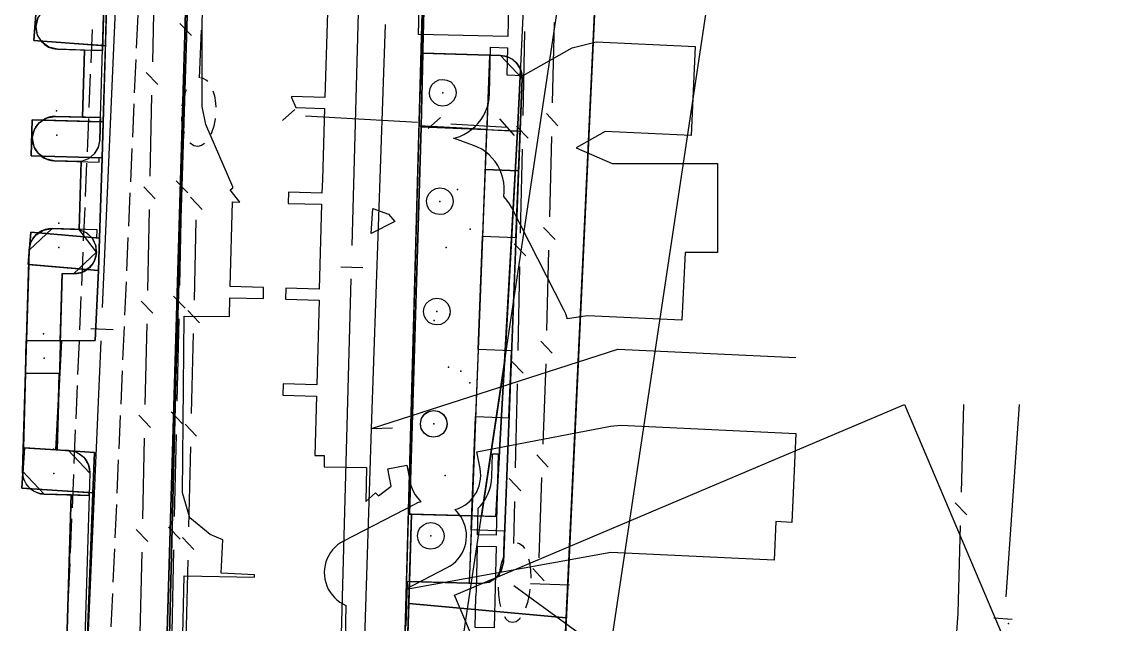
# Model space of a CAD drawing. Header units: metres. Extents: x 4550 to 4731, y 10605 to 11772.
# Drawn here: x 4648.29 to 4697.11, y 11292.56 to 11319.62 of the extents above; entities that cross this region are included whole.
import ezdxf

# ---------------------------------------------------------------- set-up
doc = ezdxf.new("R2010")
doc.units = ezdxf.units.M
for name, color, linetype in [('BOUNDARY', 7, 'Continuous'), ('BUILDING', 7, 'Continuous'), ('CURB', 7, 'Continuous'), ('ELECTR_CABLE', 7, 'Continuous'), ('ELECTR_CABLE_COMM', 7, 'Continuous'), ('GAS', 7, 'Continuous'), ('GRASS', 7, 'Continuous'), ('GROUND', 7, 'Continuous'), ('ROAD', 7, 'Continuous'), ('SEWER', 7, 'Continuous'), ('SIDEWALK_PATH', 7, 'Continuous'), ('TREE', 7, 'Continuous'), ('WATER_PIPELINE', 7, 'Continuous')]:
    doc.layers.add(name, color=color, linetype=linetype)

msp = doc.modelspace()

# ---------------------------------------------------------------- linework, layer by layer
at = {"layer": 'BOUNDARY'}
msp.add_lwpolyline([(4658.183, 11389.665), (4656.263, 11369.233), (4657.098, 11369.215), (4667.733, 11368.918), (4672.93, 11368.772), (4677.439, 11368.646), (4678.595, 11368.614), (4677.473, 11366.8), (4676.515, 11353.247), (4676.337, 11349.726), (4675.774, 11337.492), (4675.718, 11336.295), (4674.76, 11336.34), (4670.81, 11251.59)], dxfattribs=at)
at = {"layer": 'BUILDING'}
for points in [[(4681.552, 11337.103), (4671.748, 11271.709), (4665.217, 11272.688), (4675.021, 11338.082)], [(4692.678, 11291.204), (4691.466, 11265.206), (4691.845, 11264.833), (4693.094, 11263.334), (4694.191, 11261.72), (4695.125, 11260.007), (4695.889, 11258.212), (4696.473, 11256.35), (4696.874, 11254.441), (4697.086, 11252.501), (4697.109, 11250.55), (4697, 11247.631), (4688.814, 11244.158), (4667.723, 11293.865), (4687.914, 11302.432)]]:
    msp.add_lwpolyline(points, close=True, dxfattribs=at)
at = {"layer": 'CURB'}
for points in [[(4652.83, 11224.861), (4657.098, 11369.215)], [(4667.733, 11368.918), (4667.397, 11360.882), (4663.638, 11224.498)], [(4651.796, 11314.315), (4652.162, 11326.576)], [(4648.917, 11319.413), (4648.917, 11319.413)], [(4649.903, 11318.385), (4651.916, 11318.328)], [(4651.116, 11318.351), (4651.026, 11315.339)], [(4669.781, 11318.107), (4666.259, 11318.206)], [(4669.29, 11318.11), (4668.375, 11294.392)], [(4670.752, 11317.069), (4669.781, 11318.107)], [(4670.752, 11317.069), (4669.914, 11295.349)], [(4651.826, 11315.316), (4649.81, 11315.373)], [(4648.775, 11314.402), (4648.775, 11314.402)], [(4649.754, 11313.374), (4650.966, 11313.339)], [(4650.966, 11313.339), (4650.876, 11310.298)], [(4649.66, 11310.332), (4648.632, 11309.361)], [(4651.645, 11309.273), (4651.645, 11309.274), (4650.876, 11310.298)], [(4648.632, 11309.361), (4648.335, 11299.437)], [(4651.645, 11309.273), (4650.616, 11308.304)], [(4650.115, 11308.319), (4649.878, 11300.392)], [(4651.349, 11299.347), (4650.379, 11300.377)], [(4648.335, 11299.437), (4649.306, 11298.407)], [(4651.349, 11299.347), (4650.951, 11286.012)], [(4649.306, 11298.407), (4651.319, 11298.35)], [(4650.46, 11296.374), (4650.384, 11293.834)], [(4668.886, 11294.388), (4665.596, 11294.48)]]:
    msp.add_lwpolyline(points, dxfattribs=at)
at = {"layer": 'ELECTR_CABLE'}
msp.add_lwpolyline([(4670.155, 11321.006), (4670.107, 11318.956), (4666.108, 11319.048), (4666.149, 11320.831)], dxfattribs=at)
for points in [[(4670.096, 11318.456), (4670.067, 11317.231), (4670.794, 11317.203), (4673.005, 11318.457), (4674.085, 11318.716), (4678.526, 11318.509), (4678.34, 11314.513), (4674.476, 11314.693), (4673.183, 11313.959), (4674.791, 11313.26), (4679.524, 11313.26), (4679.524, 11309.26), (4678.07, 11309.26), (4677.928, 11306.214), (4673.686, 11306.412), (4672.782, 11306.273), (4672.774, 11306.304), (4672.709, 11306.5), (4672.625, 11306.688), (4670.297, 11311.265), (4670.195, 11311.443), (4670.075, 11311.611), (4669.94, 11311.767), (4669.931, 11311.775), (4669.933, 11311.782), (4669.953, 11311.987), (4669.954, 11312.193), (4669.934, 11312.398), (4669.894, 11312.601), (4669.835, 11312.798), (4669.756, 11312.988), (4669.66, 11313.17), (4669.545, 11313.342), (4669.415, 11313.502), (4669.27, 11313.648), (4669.111, 11313.779), (4668.94, 11313.894), (4668.758, 11313.991), (4668.568, 11314.07), (4667.677, 11314.391), (4667.757, 11314.409), (4667.953, 11314.474), (4668.141, 11314.558), (4668.32, 11314.66), (4668.489, 11314.779), (4668.645, 11314.914), (4668.786, 11315.063), (4668.913, 11315.226), (4669.023, 11315.4), (4669.115, 11315.584), (4669.189, 11315.777), (4669.244, 11315.976), (4669.279, 11316.179), (4669.294, 11316.384), (4669.342, 11318.473)], [(4664.046, 11311.234), (4664.757, 11310.979), (4665.045, 11310.658), (4663.977, 11310.111)], [(4669.679, 11300.219), (4669.596, 11296.559), (4668.758, 11296.578), (4668.785, 11297.773), (4668.888, 11297.882), (4669.014, 11298.044), (4669.124, 11298.219), (4669.217, 11298.403), (4669.29, 11298.595), (4669.345, 11298.794), (4669.38, 11298.997), (4669.395, 11299.203), (4669.418, 11300.224)], [(4669.501, 11292.399), (4668.646, 11292.418), (4668.678, 11293.823), (4668.686, 11293.873), (4668.701, 11294.078), (4668.746, 11296.078), (4669.585, 11296.059)]]:
    msp.add_lwpolyline(points, close=True, dxfattribs=at)
at = {"layer": 'ELECTR_CABLE_COMM'}
for points in [[(4654.236, 11321.45), (4654.157, 11317.819)], [(4655.907, 11318.998), (4655.389, 11319.54)], [(4656.352, 11319.238), (4656.265, 11317.108)], [(4670.863, 11319.181), (4670.783, 11315.406)], [(4672.118, 11315.975), (4672.206, 11319.584)], [(4653.882, 11317.34), (4654.4, 11316.798)], [(4656.311, 11317.116), (4656.424, 11317.093), (4656.587, 11316.994), (4656.63, 11316.943)], [(4654.125, 11316.319), (4654.046, 11312.688)], [(4655.496, 11315.851), (4655.503, 11315.921), (4655.573, 11316.252), (4655.58, 11316.272), (4655.678, 11316.548), (4655.69, 11316.569)], [(4656.874, 11316.512), (4656.941, 11316.294), (4656.993, 11315.967), (4657, 11315.78)], [(4655.597, 11314.619), (4655.547, 11314.799), (4655.522, 11314.891), (4655.476, 11315.223), (4655.474, 11315.352)], [(4656.981, 11315.281), (4656.98, 11315.269), (4656.915, 11314.934), (4656.816, 11314.631), (4656.782, 11314.565)], [(4659.995, 11315.187), (4660.554, 11315.687)], [(4661.024, 11315.395), (4666.063, 11315.113)], [(4666.533, 11314.822), (4667.092, 11315.321)], [(4670.411, 11314.513), (4669.751, 11315.264)], [(4672.358, 11314.954), (4671.841, 11315.496)], [(4655.506, 11312.957), (4655.547, 11314.799)], [(4667.561, 11315.03), (4670.081, 11314.889)], [(4670.507, 11314.927), (4671.026, 11314.386)], [(4671.994, 11310.866), (4672.082, 11314.475)], [(4656.5, 11314.158), (4656.367, 11314.061), (4656.193, 11314.015), (4656.021, 11314.05), (4655.86, 11314.162), (4655.842, 11314.187)], [(4670.751, 11313.906), (4670.67, 11310.132)], [(4655.748, 11311.936), (4655.23, 11312.478)], [(4653.77, 11312.209), (4654.289, 11311.668)], [(4655.389, 11307.773), (4655.472, 11311.458)], [(4655.873, 11311.74), (4656.39, 11311.197)], [(4654.013, 11311.189), (4653.935, 11307.558)], [(4656.114, 11310.719), (4656.027, 11307.125)], [(4672.234, 11309.845), (4671.717, 11310.388)], [(4670.395, 11309.652), (4670.914, 11309.111)], [(4671.869, 11305.757), (4671.957, 11309.366)], [(4670.638, 11308.632), (4670.558, 11304.857)], [(4653.659, 11307.078), (4654.178, 11306.537)], [(4655.631, 11306.752), (4655.113, 11307.294)], [(4655.75, 11306.647), (4656.267, 11306.104)], [(4653.902, 11306.058), (4653.823, 11302.427)], [(4655.272, 11302.589), (4655.355, 11306.273)], [(4655.991, 11305.626), (4655.904, 11302.032)], [(4672.11, 11304.736), (4671.593, 11305.279)], [(4670.283, 11304.378), (4670.801, 11303.837)], [(4671.697, 11300.65), (4671.827, 11304.258)], [(4670.526, 11303.357), (4670.446, 11299.583)], [(4655.514, 11301.568), (4654.996, 11302.11)], [(4690.477, 11298.498), (4690.584, 11302.432)], [(4653.548, 11301.948), (4654.066, 11301.406)], [(4655.628, 11301.553), (4656.145, 11301.011)], [(4655.156, 11297.405), (4655.238, 11301.089)], [(4653.791, 11300.927), (4653.712, 11297.296)], [(4655.868, 11300.532), (4655.781, 11296.938)], [(4671.925, 11299.626), (4671.415, 11300.175)], [(4671.513, 11295.543), (4671.643, 11299.151)], [(4670.171, 11299.103), (4670.689, 11298.562)], [(4670.414, 11298.083), (4670.374, 11296.196)], [(4690.715, 11297.476), (4690.199, 11298.021)], [(4653.437, 11296.817), (4653.955, 11296.276)], [(4655.398, 11296.384), (4654.88, 11296.926)], [(4690.33, 11293.065), (4690.437, 11296.999)], [(4655.505, 11296.46), (4656.022, 11295.917)], [(4670.526, 11296.226), (4670.64, 11296.196), (4670.779, 11296.087), (4670.859, 11295.969)], [(4653.68, 11295.797), (4653.601, 11292.166)], [(4655.039, 11292.221), (4655.122, 11295.905)], [(4655.745, 11295.439), (4655.659, 11291.845)], [(4669.728, 11294.723), (4669.769, 11295.011), (4669.85, 11295.354), (4669.927, 11295.573)], [(4671.041, 11295.507), (4671.079, 11295.355), (4671.126, 11295.012), (4671.14, 11294.643), (4671.14, 11294.639)], [(4671.741, 11294.519), (4671.23, 11295.068)], [(4669.794, 11293.358), (4669.75, 11293.547), (4669.707, 11293.893), (4669.697, 11294.225)], [(4670.376, 11294.297), (4673.208, 11292.241), (4680.652, 11291.894)], [(4671.129, 11294.387), (4672.878, 11294.339)], [(4671.107, 11294.141), (4671.075, 11293.894), (4670.997, 11293.548), (4670.911, 11293.291)], [(4670.673, 11292.854), (4670.629, 11292.795), (4670.48, 11292.677), (4670.328, 11292.637), (4670.18, 11292.677), (4670.042, 11292.794), (4669.978, 11292.896)], [(4690.168, 11290.7), (4690.33, 11293.065)]]:
    msp.add_lwpolyline(points, dxfattribs=at)
at = {"layer": 'GAS'}
for points in [[(4655.406, 11286.79), (4655.58, 11294.745), (4658.736, 11294.676), (4658.741, 11294.781), (4657.243, 11294.851), (4657.313, 11296.362), (4656.747, 11296.597), (4655.844, 11297.341), (4655.512, 11298.464), (4655.59, 11306.407), (4657.616, 11306.387), (4657.639, 11307.229), (4659.139, 11307.188), (4659.152, 11307.688), (4657.653, 11307.729), (4657.758, 11311.535), (4658.083, 11311.526), (4657.646, 11312.066), (4657.775, 11312.17), (4657.776, 11312.21), (4656.557, 11315.013), (4656.391, 11315.817), (4656.412, 11323.809)], [(4662.011, 11320.032), (4661.897, 11316.226), (4660.398, 11316.271), (4660.396, 11316.215), (4660.592, 11315.765), (4661.882, 11315.726), (4661.787, 11312.542), (4661.77, 11311.925), (4660.271, 11311.966), (4660.257, 11311.466), (4661.756, 11311.425), (4661.651, 11307.619), (4660.152, 11307.66), (4660.138, 11307.16), (4661.638, 11307.119), (4661.533, 11303.313), (4660.033, 11303.354), (4660.02, 11302.854), (4661.519, 11302.813), (4661.446, 11300.14), (4661.871, 11300.14), (4661.871, 11299.632), (4663.769, 11299.601), (4663.744, 11298.083), (4664.173, 11298.473), (4664.308, 11298.325), (4664.879, 11298.77), (4664.73, 11299.543), (4665.578, 11299.706), (4665.724, 11298.948), (4665.761, 11298.795), (4665.813, 11298.647), (4665.88, 11298.505), (4665.959, 11298.37), (4666.052, 11298.243), (4666.157, 11298.126), (4666.221, 11298.068), (4666.211, 11298.065), (4666.063, 11298.014), (4665.92, 11297.949), (4662.737, 11296.3), (4662.602, 11296.221), (4662.474, 11296.129), (4662.357, 11296.025), (4662.25, 11295.91), (4662.155, 11295.785), (4662.072, 11295.652), (4662.003, 11295.511), (4661.948, 11295.364), (4661.908, 11295.212), (4661.883, 11295.057), (4661.874, 11294.9), (4661.879, 11294.743), (4661.9, 11294.587), (4661.936, 11294.435), (4661.987, 11294.286), (4662.053, 11294.143), (4662.132, 11294.008), (4662.224, 11293.88), (4662.328, 11293.763), (4662.443, 11293.656), (4662.567, 11293.561), (4662.701, 11293.478), (4662.842, 11293.409), (4662.846, 11293.408), (4662.729, 11288.049)]]:
    msp.add_lwpolyline(points, dxfattribs=at)
msp.add_lwpolyline([(4674.717, 11301.467), (4675.188, 11301.501), (4683.045, 11301.135), (4682.858, 11297.14), (4682.148, 11297.173), (4682.068, 11295.442), (4674.742, 11295.784), (4665.553, 11294.12), (4665.547, 11294.152), (4667.392, 11295.108), (4667.528, 11295.187), (4667.655, 11295.279), (4667.773, 11295.383), (4667.88, 11295.498), (4667.975, 11295.623), (4668.057, 11295.756), (4668.126, 11295.897), (4668.181, 11296.044), (4668.221, 11296.196), (4668.246, 11296.351), (4668.256, 11296.508), (4668.25, 11296.665), (4668.229, 11296.821), (4668.193, 11296.973), (4668.142, 11297.122), (4668.077, 11297.265), (4667.998, 11297.4), (4667.906, 11297.528), (4667.802, 11297.645), (4667.73, 11297.712), (4667.75, 11297.717), (4667.899, 11297.769), (4668.041, 11297.835), (4668.176, 11297.915), (4668.303, 11298.008), (4668.42, 11298.112), (4668.526, 11298.228), (4668.62, 11298.354), (4668.702, 11298.488), (4668.77, 11298.629), (4668.823, 11298.777), (4668.863, 11298.929), (4668.887, 11299.084), (4668.895, 11299.241), (4668.888, 11299.398), (4668.866, 11299.553), (4668.72, 11300.311)], close=True, dxfattribs=at)
at = {"layer": 'GRASS'}
for points in [[(4652.095, 11320.314), (4651.665, 11320.345), (4648.965, 11320.537), (4648.839, 11318.773), (4652.046, 11318.545)], [(4651.916, 11318.322), (4649.903, 11318.385), (4649.517, 11318.475), (4649.206, 11318.698), (4649.002, 11319.022), (4648.934, 11319.412), (4649.024, 11319.799), (4649.246, 11320.11), (4649.569, 11320.315), (4649.96, 11320.384), (4651.975, 11320.324)], [(4651.923, 11318.554), (4649.158, 11318.751), (4649.311, 11318.6), (4649.491, 11318.487), (4649.691, 11318.414), (4649.903, 11318.385), (4651.916, 11318.328)], [(4666.131, 11314.943), (4666.259, 11318.206), (4669.291, 11318.125), (4669.17, 11314.779)], [(4670.678, 11317.486), (4670.53, 11317.736), (4670.322, 11317.93), (4670.067, 11318.057), (4669.781, 11318.107), (4666.303, 11318.204), (4666.217, 11314.938), (4670.553, 11314.704)], [(4670.752, 11317.069), (4670.74, 11317.267), (4670.69, 11317.457), (4670.603, 11317.633), (4670.483, 11317.791), (4670.334, 11317.921), (4670.163, 11318.019), (4669.977, 11318.082), (4669.781, 11318.107), (4669.291, 11318.125), (4669.093, 11312.99), (4670.592, 11312.932)], [(4667.791, 11316.431), (4667.76, 11316.244), (4667.675, 11316.079), (4667.543, 11315.949), (4667.373, 11315.863), (4667.185, 11315.835), (4667.002, 11315.865), (4666.837, 11315.95), (4666.704, 11316.085), (4666.619, 11316.255), (4666.591, 11316.439), (4666.621, 11316.622), (4666.708, 11316.791), (4666.844, 11316.924), (4667.01, 11317.007), (4667.193, 11317.035), (4667.38, 11317.004), (4667.549, 11316.917), (4667.679, 11316.785), (4667.763, 11316.619)], [(4651.952, 11315.13), (4648.766, 11315.219), (4648.721, 11313.596), (4651.907, 11313.51)], [(4649.81, 11315.373), (4651.826, 11315.318), (4651.796, 11314.332), (4651.726, 11313.988), (4651.552, 11313.693), (4651.293, 11313.469), (4650.966, 11313.339), (4649.754, 11313.374), (4649.494, 11313.416), (4649.258, 11313.522), (4649.057, 11313.685), (4648.902, 11313.898), (4648.809, 11314.144), (4648.782, 11314.402), (4648.823, 11314.657), (4648.93, 11314.898), (4649.097, 11315.102), (4649.307, 11315.253), (4649.548, 11315.346)], [(4651.826, 11315.316), (4649.81, 11315.373), (4649.656, 11315.366), (4649.506, 11315.335), (4649.363, 11315.281), (4649.228, 11315.206), (4651.82, 11315.134)], [(4665.651, 11297.51), (4666.131, 11314.943), (4669.162, 11314.779), (4668.493, 11297.432)], [(4670.553, 11314.704), (4666.216, 11314.882), (4665.705, 11297.517), (4669.576, 11297.403)], [(4670.66, 11314.698), (4670.553, 11314.704), (4669.576, 11297.403), (4665.795, 11297.507), (4665.702, 11294.477), (4668.886, 11294.388), (4669.275, 11294.455), (4669.598, 11294.658), (4669.821, 11294.966), (4669.914, 11295.349)], [(4649.168, 11313.584), (4649.301, 11313.497), (4649.444, 11313.432), (4649.596, 11313.391), (4649.754, 11313.374), (4651.766, 11313.317), (4651.772, 11313.513)], [(4669.093, 11312.99), (4668.978, 11309.992), (4670.476, 11309.934), (4670.592, 11312.932)], [(4667.66, 11311.554), (4667.628, 11311.367), (4667.543, 11311.202), (4667.411, 11311.072), (4667.242, 11310.986), (4667.054, 11310.958), (4666.871, 11310.989), (4666.706, 11311.074), (4666.572, 11311.209), (4666.487, 11311.378), (4666.46, 11311.562), (4666.489, 11311.745), (4666.577, 11311.914), (4666.712, 11312.047), (4666.878, 11312.13), (4667.061, 11312.158), (4667.249, 11312.128), (4667.417, 11312.04), (4667.547, 11311.908), (4667.631, 11311.742)], [(4651.349, 11299.347), (4651.319, 11298.35), (4649.306, 11298.407), (4649.111, 11298.432), (4648.926, 11298.494), (4648.756, 11298.591), (4648.607, 11298.721), (4648.487, 11298.877), (4648.4, 11299.051), (4648.349, 11299.24), (4648.335, 11299.437), (4648.632, 11309.361), (4648.722, 11309.748), (4648.945, 11310.059), (4649.269, 11310.265), (4649.66, 11310.332), (4650.876, 11310.299), (4651.216, 11310.145), (4651.47, 11309.888), (4651.618, 11309.558), (4651.639, 11309.185), (4651.523, 11308.83), (4651.296, 11308.549), (4650.984, 11308.365), (4650.616, 11308.304), (4650.115, 11308.319), (4649.878, 11300.392), (4650.379, 11300.377), (4650.575, 11300.352), (4650.759, 11300.289), (4650.929, 11300.192), (4651.077, 11300.063), (4651.197, 11299.907), (4651.284, 11299.732), (4651.335, 11299.544)], [(4651.675, 11310.275), (4649.66, 11310.332), (4649.497, 11310.324), (4649.339, 11310.289), (4649.188, 11310.229), (4649.049, 11310.145), (4651.665, 11309.919)], [(4651.777, 11309.909), (4648.708, 11310.175), (4648.582, 11308.724), (4651.733, 11308.451)], [(4668.781, 11304.896), (4668.978, 11309.992), (4670.476, 11309.934), (4670.28, 11304.838)], [(4650.115, 11308.319), (4650.616, 11308.304), (4650.781, 11308.312), (4650.941, 11308.348), (4651.093, 11308.409), (4651.234, 11308.494), (4648.613, 11308.721), (4648.511, 11305.311), (4650.024, 11305.297)], [(4667.526, 11306.597), (4667.493, 11306.41), (4667.407, 11306.246), (4667.274, 11306.116), (4667.104, 11306.031), (4666.916, 11306.004), (4666.733, 11306.036), (4666.569, 11306.122), (4666.436, 11306.258), (4666.352, 11306.428), (4666.326, 11306.612), (4666.357, 11306.795), (4666.445, 11306.963), (4666.581, 11307.095), (4666.748, 11307.177), (4666.931, 11307.204), (4667.118, 11307.173), (4667.286, 11307.084), (4667.416, 11306.951), (4667.498, 11306.785)], [(4650.08, 11305.297), (4648.487, 11305.311), (4648.467, 11303.835), (4650.004, 11303.822)], [(4668.781, 11304.896), (4668.665, 11301.898), (4670.164, 11301.84), (4670.28, 11304.838)], [(4649.947, 11302.692), (4649.98, 11303.822), (4648.467, 11303.835), (4648.367, 11300.492), (4649.829, 11300.395)], [(4667.387, 11301.563), (4667.356, 11301.375), (4667.27, 11301.211), (4667.138, 11301.08), (4666.969, 11300.995), (4666.781, 11300.967), (4666.598, 11300.997), (4666.433, 11301.082), (4666.299, 11301.217), (4666.214, 11301.387), (4666.187, 11301.57), (4666.217, 11301.753), (4666.304, 11301.922), (4666.439, 11302.055), (4666.605, 11302.138), (4666.788, 11302.167), (4666.976, 11302.136), (4667.144, 11302.048), (4667.274, 11301.916), (4667.358, 11301.75)], [(4667.387, 11301.555), (4667.335, 11301.323), (4667.203, 11301.134), (4667.01, 11301.009), (4666.776, 11300.967), (4666.543, 11301.018), (4666.355, 11301.15), (4666.23, 11301.343), (4666.187, 11301.578), (4666.239, 11301.81), (4666.371, 11301.999), (4666.564, 11302.124), (4666.798, 11302.166), (4667.031, 11302.115), (4667.219, 11301.983), (4667.344, 11301.79)], [(4669.967, 11296.744), (4668.469, 11296.802), (4668.665, 11301.898), (4670.164, 11301.84)], [(4651.555, 11300.28), (4649.829, 11300.395), (4648.415, 11300.489), (4648.294, 11298.674), (4651.491, 11298.464)], [(4648.683, 11298.648), (4648.821, 11298.549), (4648.974, 11298.474), (4649.137, 11298.427), (4649.306, 11298.407), (4651.319, 11298.35), (4651.323, 11298.475)], [(4665.651, 11297.511), (4668.493, 11297.432), (4668.376, 11294.403), (4665.567, 11294.48)], [(4667.254, 11296.527), (4667.222, 11296.34), (4667.137, 11296.175), (4667.005, 11296.045), (4666.835, 11295.959), (4666.648, 11295.931), (4666.465, 11295.961), (4666.3, 11296.046), (4666.166, 11296.181), (4666.081, 11296.351), (4666.054, 11296.535), (4666.083, 11296.718), (4666.17, 11296.887), (4666.306, 11297.02), (4666.472, 11297.103), (4666.655, 11297.131), (4666.843, 11297.1), (4667.011, 11297.013), (4667.141, 11296.88), (4667.225, 11296.715)], [(4668.469, 11296.802), (4668.376, 11294.403), (4668.886, 11294.388), (4669.276, 11294.455), (4669.599, 11294.659), (4669.823, 11294.969), (4669.914, 11295.354), (4669.967, 11296.744)]]:
    msp.add_lwpolyline(points, close=True, dxfattribs=at)
at = {"layer": 'GROUND'}
msp.add_lwpolyline([(4670.163, 11318.019), (4670.334, 11317.921), (4670.483, 11317.791), (4670.603, 11317.633), (4670.68, 11317.477), (4670.553, 11314.704), (4669.971, 11304.397), (4668.925, 11297.421), (4665.795, 11297.507), (4665.705, 11297.509), (4666.216, 11314.882), (4666.303, 11318.204), (4669.781, 11318.107), (4669.977, 11318.082)], close=True, dxfattribs=at)
at = {"layer": 'ROAD'}
msp.add_lwpolyline([(4666.299, 11216.734), (4665.18, 11217.036), (4664.286, 11217.712), (4663.7, 11218.668), (4663.509, 11219.811), (4667.397, 11360.882), (4667.733, 11368.918), (4657.098, 11369.215), (4652.68, 11219.777), (4652.518, 11218.785), (4652.018, 11217.95), (4651.25, 11217.353), (4650.284, 11217.071)], close=True, dxfattribs=at)
for points in [[(4664.57, 11257.038), (4664.759, 11263.651), (4665.145, 11276.485), (4665.571, 11290.249), (4665.795, 11297.507), (4665.705, 11297.509), (4666.216, 11314.882), (4666.445, 11323.638), (4666.423, 11324.105), (4666.875, 11340.959), (4667.063, 11346.976), (4667.246, 11353.578), (4667.397, 11360.882), (4667.733, 11368.918), (4657.098, 11369.215), (4656.729, 11356.276), (4656.208, 11339.051), (4655.75, 11320.869), (4655.208, 11303.571), (4654.824, 11287.786), (4654.287, 11269.977), (4653.752, 11253.318)], [(4650.308, 11291.295), (4650.519, 11298.373), (4649.306, 11298.407), (4649.111, 11298.432), (4648.926, 11298.494), (4648.756, 11298.591), (4648.607, 11298.721), (4648.487, 11298.877), (4648.4, 11299.051), (4648.349, 11299.24), (4648.335, 11299.437), (4648.632, 11309.361), (4648.657, 11309.557), (4648.719, 11309.742), (4648.815, 11309.911), (4648.945, 11310.06), (4649.1, 11310.18), (4649.275, 11310.267), (4649.463, 11310.319), (4649.66, 11310.332), (4650.876, 11310.298), (4650.966, 11313.339), (4649.754, 11313.374), (4649.367, 11313.463), (4649.055, 11313.687), (4648.85, 11314.01), (4648.782, 11314.402), (4648.872, 11314.789), (4649.095, 11315.1), (4649.419, 11315.306), (4649.81, 11315.373), (4651.026, 11315.339), (4651.116, 11318.351), (4649.903, 11318.385), (4649.516, 11318.475), (4649.205, 11318.698), (4649, 11319.022), (4648.932, 11319.413), (4649.022, 11319.8)]]:
    msp.add_lwpolyline(points, dxfattribs=at)
at = {"layer": 'SEWER'}
for points in [[(4663.122, 11309.576), (4663.753, 11332.669)], [(4651.926, 11306.794), (4652.838, 11327.715)], [(4653.449, 11318.429), (4653.514, 11319.928)], [(4651.456, 11319.272), (4651.392, 11317.774)], [(4653.361, 11316.431), (4653.427, 11317.93)], [(4651.371, 11317.274), (4651.308, 11315.775)], [(4653.274, 11314.433), (4653.34, 11315.931)], [(4651.287, 11315.276), (4651.224, 11313.777)], [(4653.187, 11312.435), (4653.252, 11313.933)], [(4651.203, 11313.278), (4651.14, 11311.779)], [(4653.1, 11310.437), (4653.165, 11311.935)], [(4651.119, 11311.279), (4651.056, 11309.781)], [(4653.013, 11308.439), (4653.078, 11309.937)], [(4651.034, 11309.281), (4650.971, 11307.782)], [(4662.612, 11308.618), (4663.602, 11308.591)], [(4652.926, 11306.44), (4652.991, 11307.939)], [(4662.451, 11284.984), (4663.082, 11308.077)], [(4650.95, 11307.283), (4650.887, 11305.784)], [(4652.838, 11304.442), (4652.904, 11305.941)], [(4651.4, 11305.844), (4652.39, 11305.801)], [(4650.866, 11305.285), (4650.803, 11303.786)], [(4650.949, 11284.373), (4651.861, 11305.295)], [(4652.751, 11302.444), (4652.817, 11303.943)], [(4650.782, 11303.286), (4650.719, 11301.788)], [(4692.478, 11293.789), (4693.086, 11302.432)], [(4652.664, 11300.446), (4652.729, 11301.945)], [(4650.698, 11301.288), (4650.634, 11299.79)], [(4652.577, 11298.448), (4652.642, 11299.947)], [(4650.613, 11299.29), (4650.55, 11297.791)], [(4652.49, 11296.45), (4652.555, 11297.949)], [(4650.529, 11297.292), (4650.466, 11295.793)], [(4652.403, 11294.452), (4652.468, 11295.95)], [(4650.445, 11295.294), (4650.382, 11293.795)], [(4652.315, 11292.454), (4652.381, 11293.952)], [(4650.361, 11293.295), (4650.298, 11291.797)], [(4691.927, 11292.854), (4692.752, 11292.795)]]:
    msp.add_lwpolyline(points, dxfattribs=at)
at = {"layer": 'SIDEWALK_PATH'}
for points in [[(4652.68, 11219.777), (4657.098, 11369.215)], [(4670.81, 11251.59), (4672.118, 11279.647), (4674.76, 11336.34)], [(4653.752, 11253.318), (4654.287, 11269.977), (4654.824, 11287.786), (4655.208, 11303.571), (4655.75, 11320.869)], [(4651.22, 11291.267), (4651.491, 11298.464), (4648.294, 11298.674), (4648.415, 11300.489), (4649.829, 11300.395), (4650.004, 11303.822), (4648.467, 11303.835), (4648.487, 11305.311), (4650.08, 11305.297), (4651.588, 11305.306), (4651.733, 11308.451), (4648.582, 11308.724), (4648.708, 11310.175), (4651.777, 11309.909), (4651.907, 11313.507), (4648.721, 11313.596), (4648.766, 11315.219), (4651.952, 11315.13), (4652.046, 11318.545), (4648.839, 11318.773), (4648.965, 11320.537)], [(4652.095, 11320.314), (4651.907, 11313.507), (4651.777, 11309.909), (4651.733, 11308.451), (4651.588, 11305.306), (4650.08, 11305.297), (4649.829, 11300.395), (4651.555, 11300.28), (4651.491, 11298.464), (4651.22, 11291.267), (4651.141, 11289.175), (4651.121, 11285.034), (4650.168, 11285.039), (4650.163, 11283.957), (4650.949, 11283.784), (4650.949, 11281.747), (4650.833, 11276.145), (4650.785, 11274.385), (4650.398, 11265.283), (4650.114, 11260.171)], [(4651.976, 11320.327), (4651.916, 11318.328), (4651.116, 11318.351), (4651.026, 11315.339), (4651.826, 11315.316), (4651.796, 11314.315), (4651.722, 11313.976), (4651.547, 11313.686), (4651.289, 11313.467), (4650.966, 11313.339), (4650.876, 11310.298), (4651.19, 11310.151), (4651.434, 11309.916), (4651.592, 11309.616), (4651.645, 11309.273), (4651.62, 11309.078), (4651.558, 11308.893), (4651.461, 11308.724), (4651.331, 11308.575), (4651.176, 11308.455), (4651.001, 11308.368), (4650.812, 11308.317), (4650.616, 11308.304), (4650.115, 11308.319), (4649.878, 11300.392), (4650.378, 11300.378), (4650.765, 11300.287), (4651.077, 11300.064), (4651.282, 11299.739), (4651.349, 11299.347), (4651.319, 11298.35), (4650.519, 11298.373), (4650.308, 11291.295)], [(4666.315, 11320.205), (4666.259, 11318.206), (4669.781, 11318.107), (4669.977, 11318.082), (4670.163, 11318.019), (4670.334, 11317.921), (4670.483, 11317.791), (4670.603, 11317.633), (4670.69, 11317.457), (4670.74, 11317.267), (4670.752, 11317.069), (4669.914, 11295.349), (4669.821, 11294.966), (4669.598, 11294.658), (4669.275, 11294.455), (4668.886, 11294.388), (4665.596, 11294.48), (4665.54, 11292.481)], [(4670.81, 11251.59), (4672.733, 11292.852), (4665.671, 11293.495), (4665.571, 11290.249), (4669.341, 11289.962), (4669.079, 11281.877), (4668.637, 11271.142), (4668.288, 11262.651)]]:
    msp.add_lwpolyline(points, dxfattribs=at)
msp.add_lwpolyline([(4674.816, 11337.54), (4675.385, 11349.773), (4676.337, 11349.729), (4676.515, 11353.23), (4675.477, 11353.283), (4675.972, 11360.018), (4676.494, 11367.118), (4677.439, 11368.646), (4672.241, 11368.792), (4672.349, 11368.363), (4672.447, 11367.932), (4672.535, 11367.498), (4672.613, 11367.063), (4672.595, 11360.823), (4671.791, 11346.459), (4670.953, 11323.457), (4670.553, 11314.704), (4669.576, 11297.403), (4665.795, 11297.507), (4665.671, 11293.495), (4672.733, 11292.852), (4674.76, 11336.34), (4675.718, 11336.295), (4675.774, 11337.492)], close=True, dxfattribs=at)
at = {"layer": 'TREE'}
for p in [(4667.194, 11316.432), (4649.851, 11315.625), (4649.866, 11314.531), (4667.856, 11312.095), (4667.062, 11311.555), (4649.952, 11310.582), (4668.425, 11310.313), (4649.966, 11309.488), (4667.347, 11309.477), (4666.929, 11306.602), (4667.503, 11306.475), (4666.813, 11306.208), (4649.265, 11305.604), (4649.307, 11304.516), (4667.444, 11304.105), (4667.999, 11303.923), (4668.411, 11303.404), (4666.792, 11301.561), (4649.717, 11300.433), (4649.731, 11299.339), (4667.296, 11299.251), (4666.656, 11296.528), (4692.579, 11292.593)]:
    msp.add_point(p, dxfattribs=at)
at = {"layer": 'WATER_PIPELINE'}
for points in [[(4663.998, 11301.353), (4664.616, 11319.494)], [(4663.998, 11301.353), (4675.05, 11304.922), (4683.034, 11304.55)], [(4663.566, 11287.689), (4663.998, 11301.353)], [(4663.998, 11301.353), (4664.931, 11301.392)]]:
    msp.add_lwpolyline(points, dxfattribs=at)

doc.saveas('drawing.dxf')
